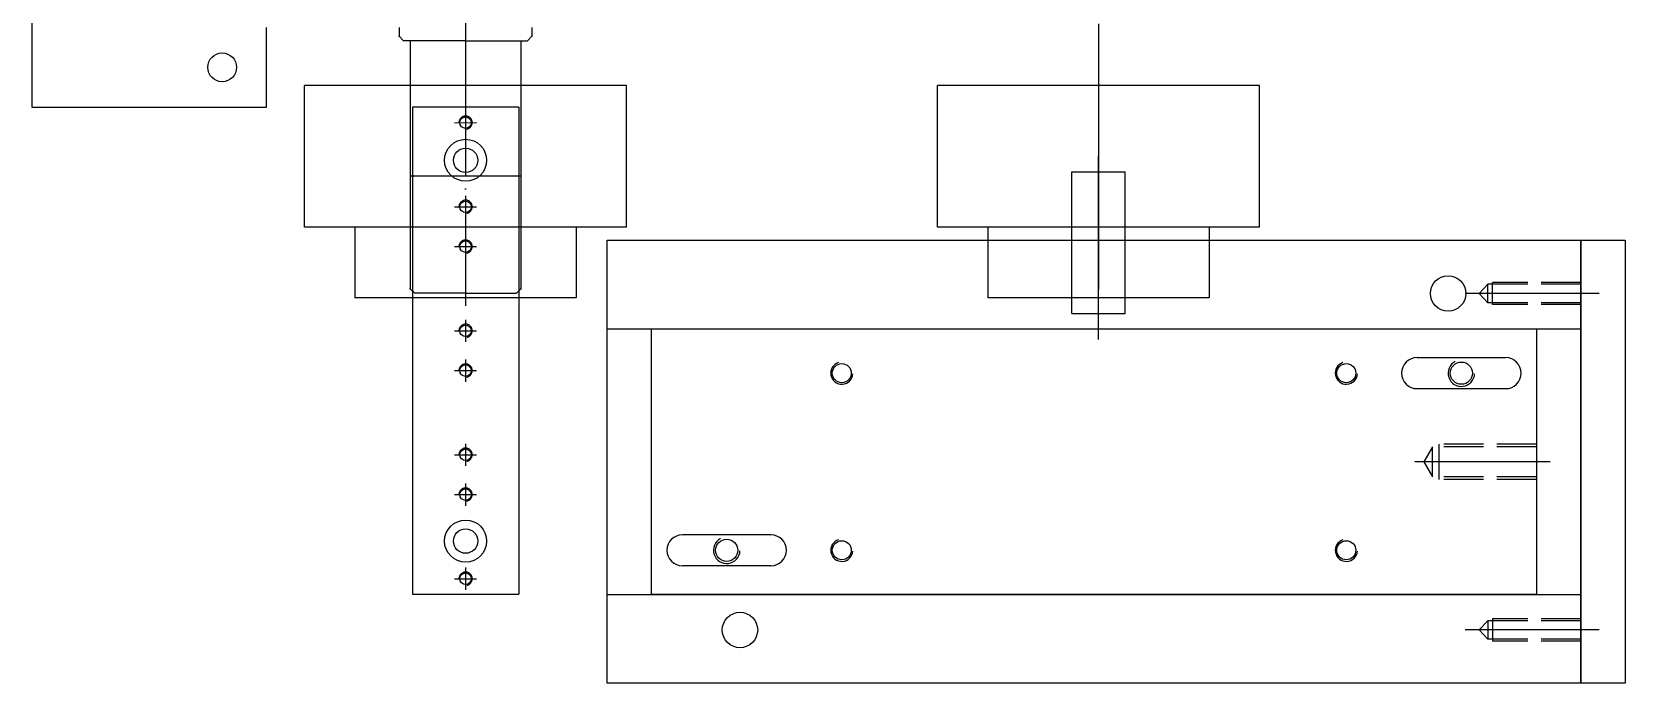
# Model space of a CAD drawing. Extents: x 109 to 2360, y -4282 to -2220.
# Drawn here: x 123 to 843, y -3015 to -2721 of the extents above; entities that cross this region are included whole.
import ezdxf

# ---------------------------------------------------------------- set-up
doc = ezdxf.new("R2010")
doc.units = 0
doc.header["$LTSCALE"] = 6
doc.header["$MEASUREMENT"] = 0
for name, pattern in [('CENTER', [22, 20, -1, 0, -1]), ('CENTER1', [12, 10, -1, 0, -1]), ('DASHED', [4, 3, -1]), ('THIN', [200000, 200000, 0])]:
    doc.linetypes.add(name, pattern=pattern)
for name, color, linetype in [('032038A', 7, 'CONTINUOUS'), ('080143', 6, 'CONTINUOUS'), ('082044A', 3, 'CONTINUOUS'), ('MJ14-8X02', 5, 'CONTINUOUS'), ('MJ19-8X02', 240, 'CONTINUOUS'), ('MJ19-8X02A', 6, 'CONTINUOUS'), ('ML04-4X6000', 74, 'CONTINUOUS'), ('ML06-MSA0', 2, 'CONTINUOUS')]:
    doc.layers.add(name, color=color, linetype=linetype)

msp = doc.modelspace()

# ---------------------------------------------------------------- linework, layer by layer
at = {"layer": '032038A'}
for p, q in [((382.7, -2815.5), (822.7, -2815.5)), ((382.7, -3015.5), (382.7, -2815.5)), ((822.7, -2815.5), (822.7, -3015.5)), ((382.7, -2855.5), (822.7, -2855.5)), ((382.7, -2975.5), (822.7, -2975.5)), ((822.7, -3015.5), (382.7, -3015.5))]:
    msp.add_line(p, q, dxfattribs=at)
at = {"layer": '032038A', "linetype": 'DASHED'}
for p, q in [((780.7, -2835.3), (776.7, -2839.5)), ((822.7, -2835.3), (780.7, -2835.3)), ((780.7, -2843.7), (780.7, -2835.3)), ((822.7, -2834.5), (782.7, -2834.5)), ((782.7, -2844.5), (782.7, -2834.5)), ((776.7, -2839.5), (780.7, -2843.7)), ((822.7, -2843.7), (780.7, -2843.7)), ((822.7, -2844.5), (782.7, -2844.5)), ((776.7, -2991.5), (780.7, -2987.3)), ((822.7, -2987.3), (780.7, -2987.3)), ((780.7, -2987.3), (780.7, -2995.7)), ((822.7, -2986.5), (782.7, -2986.5)), ((782.7, -2986.5), (782.7, -2996.5)), ((780.7, -2995.7), (776.7, -2991.5)), ((822.7, -2995.7), (780.7, -2995.7)), ((822.7, -2996.5), (782.7, -2996.5))]:
    msp.add_line(p, q, dxfattribs=at)
at = {"layer": '032038A', "linetype": 'CENTER'}
for p, q in [((831.03, -2839.5), (770.42, -2839.5)), ((831.03, -2991.5), (770.42, -2991.5))]:
    msp.add_line(p, q, dxfattribs=at)
at = {"layer": '032038A'}
for centre, radius in [((762.7, -2839.5), 8), ((768.7, -2875.5), 5), ((436.7, -2955.5), 5), ((442.7, -2991.5), 8)]:
    msp.add_circle(centre, radius, dxfattribs=at)
for centre in [(768.7, -2875.5), (436.7, -2955.5)]:
    msp.add_arc(centre, 6, 118.02968, 357.80933, dxfattribs=at)
at = {"layer": '080143', "linetype": 'CONTINUOUS'}
for p, q in [((822.7, -3015.5), (822.7, -2815.5)), ((822.7, -2815.5), (842.7, -2815.5)), ((842.7, -2815.5), (842.7, -3015.5)), ((842.7, -3015.5), (822.7, -3015.5))]:
    msp.add_line(p, q, dxfattribs=at)
at = {"layer": '082044A'}
for p, q in [((402.7, -2855.5), (802.7, -2855.5)), ((402.7, -2975.5), (402.7, -2855.5)), ((802.7, -2855.5), (802.7, -2975.5)), ((748.7, -2868.5), (788.7, -2868.5)), ((748.7, -2882.5), (788.7, -2882.5)), ((456.7, -2948.5), (416.7, -2948.5)), ((456.7, -2962.5), (416.7, -2962.5)), ((802.7, -2975.5), (402.7, -2975.5))]:
    msp.add_line(p, q, dxfattribs=at)
at = {"layer": '082044A', "linetype": 'DASHED'}
for p, q in [((755.7, -2908.75), (751.7, -2915.5)), ((802.7, -2908.75), (755.7, -2908.75)), ((755.7, -2922.25), (755.7, -2908.75)), ((802.7, -2907.5), (758.7, -2907.5)), ((758.7, -2923.5), (758.7, -2907.5)), ((751.7, -2915.5), (755.7, -2922.25)), ((802.7, -2922.25), (755.7, -2922.25)), ((802.7, -2923.5), (758.7, -2923.5))]:
    msp.add_line(p, q, dxfattribs=at)
at = {"layer": '082044A', "linetype": 'CENTER', "ltscale": 2}
msp.add_line((808.83, -2915.5), (747.73, -2915.5), dxfattribs=at)
at = {"layer": '082044A'}
for centre in [(488.7, -2875.5), (716.7, -2875.5), (488.7, -2955.5), (716.7, -2955.5)]:
    msp.add_circle(centre, 4.3, dxfattribs=at)
for centre, radius, start, end in [((488.7, -2875.5), 5, 107.89473, 356.20263), ((716.7, -2875.5), 5, 107.89473, 356.20263), ((748.7, -2875.5), 7, 90, 270), ((788.7, -2875.5), 7, 270, 90), ((416.7, -2955.5), 7, 90, 270), ((456.7, -2955.5), 7, 270, 90), ((488.7, -2955.5), 5, 107.89473, 356.20263), ((716.7, -2955.5), 5, 107.89473, 356.20263)]:
    msp.add_arc(centre, radius, start, end, dxfattribs=at)
at = {"layer": 'MJ14-8X02', "linetype": 'CONTINUOUS'}
for p, q in [((122.7, -2649.35), (122.7, -2755.35)), ((228.7, -2755.35), (228.7, -2719.35)), ((122.7, -2755.35), (228.7, -2755.35))]:
    msp.add_line(p, q, dxfattribs=at)
msp.add_circle((208.7, -2737.35), 6.5, dxfattribs=at)
at = {"layer": 'MJ19-8X02', "linetype": 'CONTINUOUS'}
for p, q in [((294.7, -2755.35), (294.7, -2975.35)), ((342.7, -2755.35), (294.7, -2755.35)), ((342.7, -2755.35), (342.7, -2975.35)), ((294.7, -2975.35), (342.7, -2975.35))]:
    msp.add_line(p, q, dxfattribs=at)
at = {"layer": 'MJ19-8X02', "linetype": 'CENTER1'}
for p, q in [((318.69, -2757.35), (318.7, -2767.35)), ((313.7, -2762.36), (323.7, -2762.35)), ((313.7, -2800.36), (323.7, -2800.35)), ((318.69, -2795.35), (318.7, -2805.35)), ((318.69, -2813.35), (318.7, -2823.35)), ((313.7, -2818.36), (323.7, -2818.35)), ((313.7, -2856.36), (323.7, -2856.35)), ((318.69, -2851.35), (318.7, -2861.35)), ((318.69, -2869.35), (318.7, -2879.35)), ((313.7, -2874.36), (323.7, -2874.35)), ((318.69, -2907.35), (318.7, -2917.35)), ((313.7, -2912.36), (323.7, -2912.35)), ((313.7, -2930.36), (323.7, -2930.35)), ((318.69, -2925.35), (318.7, -2935.35)), ((318.69, -2963.35), (318.7, -2973.35)), ((313.7, -2968.36), (323.7, -2968.35))]:
    msp.add_line(p, q, dxfattribs=at)
at = {"layer": 'MJ19-8X02', "linetype": 'CONTINUOUS'}
for centre, radius in [((318.7, -2762.35), 2.6), ((318.7, -2779.35), 9.5), ((318.7, -2779.35), 5.5), ((318.7, -2800.35), 2.6), ((318.7, -2818.35), 2.6), ((318.7, -2856.35), 2.6), ((318.7, -2874.35), 2.6), ((318.7, -2912.35), 2.6), ((318.7, -2930.35), 2.6), ((318.7, -2951.35), 9.5), ((318.7, -2951.35), 5.5), ((318.7, -2968.35), 2.6)]:
    msp.add_circle(centre, radius, dxfattribs=at)
at = {"layer": 'MJ19-8X02', "linetype": 'THIN'}
for centre in [(318.7, -2762.35), (318.7, -2800.35), (318.7, -2818.35), (318.7, -2856.35), (318.7, -2874.35), (318.7, -2912.35), (318.7, -2930.35), (318.7, -2968.35)]:
    msp.add_arc(centre, 3, 280.09125, 180.09125, dxfattribs=at)
at = {"layer": 'MJ19-8X02A', "linetype": 'CENTER'}
msp.add_line((604.7, -2717.76), (604.7, -2843.4), dxfattribs=at)
at = {"layer": 'MJ19-8X02A', "linetype": 'CONTINUOUS'}
for p, q in [((245.93, -2809.5), (245.93, -2745.5)), ((391.47, -2745.5), (245.93, -2745.5)), ((391.47, -2809.5), (391.47, -2745.5)), ((531.93, -2809.5), (531.93, -2745.5)), ((677.47, -2745.5), (531.93, -2745.5)), ((677.47, -2809.5), (677.47, -2745.5)), ((391.47, -2809.5), (245.93, -2809.5)), ((391.47, -2809.5), (245.93, -2809.5)), ((268.7, -2809.5), (268.7, -2841.5)), ((368.7, -2809.5), (368.7, -2841.5)), ((677.47, -2809.5), (531.93, -2809.5)), ((677.47, -2809.5), (531.93, -2809.5)), ((554.7, -2809.5), (554.7, -2841.5)), ((654.7, -2809.5), (654.7, -2841.5)), ((368.7, -2841.5), (268.7, -2841.5)), ((654.7, -2841.5), (554.7, -2841.5))]:
    msp.add_line(p, q, dxfattribs=at)
at = {"layer": 'ML04-4X6000', "linetype": 'CENTER'}
msp.add_line((318.7, -2269.96), (318.7, -2845.08), dxfattribs=at)
at = {"layer": 'ML04-4X6000', "linetype": 'CONTINUOUS'}
for p, q in [((288.7, -2719.35), (288.7, -2723.35)), ((348.7, -2719.35), (348.7, -2723.35)), ((290.7, -2725.35), (288.7, -2723.35)), ((318.7, -2725.35), (290.7, -2725.35)), ((293.7, -2725.35), (293.7, -2837.35)), ((318.7, -2725.35), (346.7, -2725.35)), ((343.7, -2725.35), (343.7, -2837.35)), ((346.7, -2725.35), (348.7, -2723.35)), ((343.7, -2786.46), (293.7, -2786.46)), ((293.7, -2837.35), (295.7, -2839.35)), ((318.7, -2839.35), (295.7, -2839.35)), ((318.7, -2839.35), (341.7, -2839.35)), ((343.7, -2837.35), (341.7, -2839.35))]:
    msp.add_line(p, q, dxfattribs=at)
for p in [(288.7, -2723.35), (348.7, -2723.35), (293.7, -2837.35), (343.7, -2837.35)]:
    msp.add_point(p, dxfattribs=at)
at = {"layer": 'ML06-MSA0', "linetype": 'CENTER'}
msp.add_line((604.7, -2860.36), (604.7, -2777.41), dxfattribs=at)
at = {"layer": 'ML06-MSA0', "linetype": 'CONTINUOUS'}
for p, q in [((592.7, -2848.5), (592.7, -2784.5)), ((592.7, -2784.5), (616.7, -2784.5)), ((616.7, -2848.5), (616.7, -2784.5)), ((592.7, -2848.5), (616.7, -2848.5))]:
    msp.add_line(p, q, dxfattribs=at)

doc.saveas('drawing.dxf')
